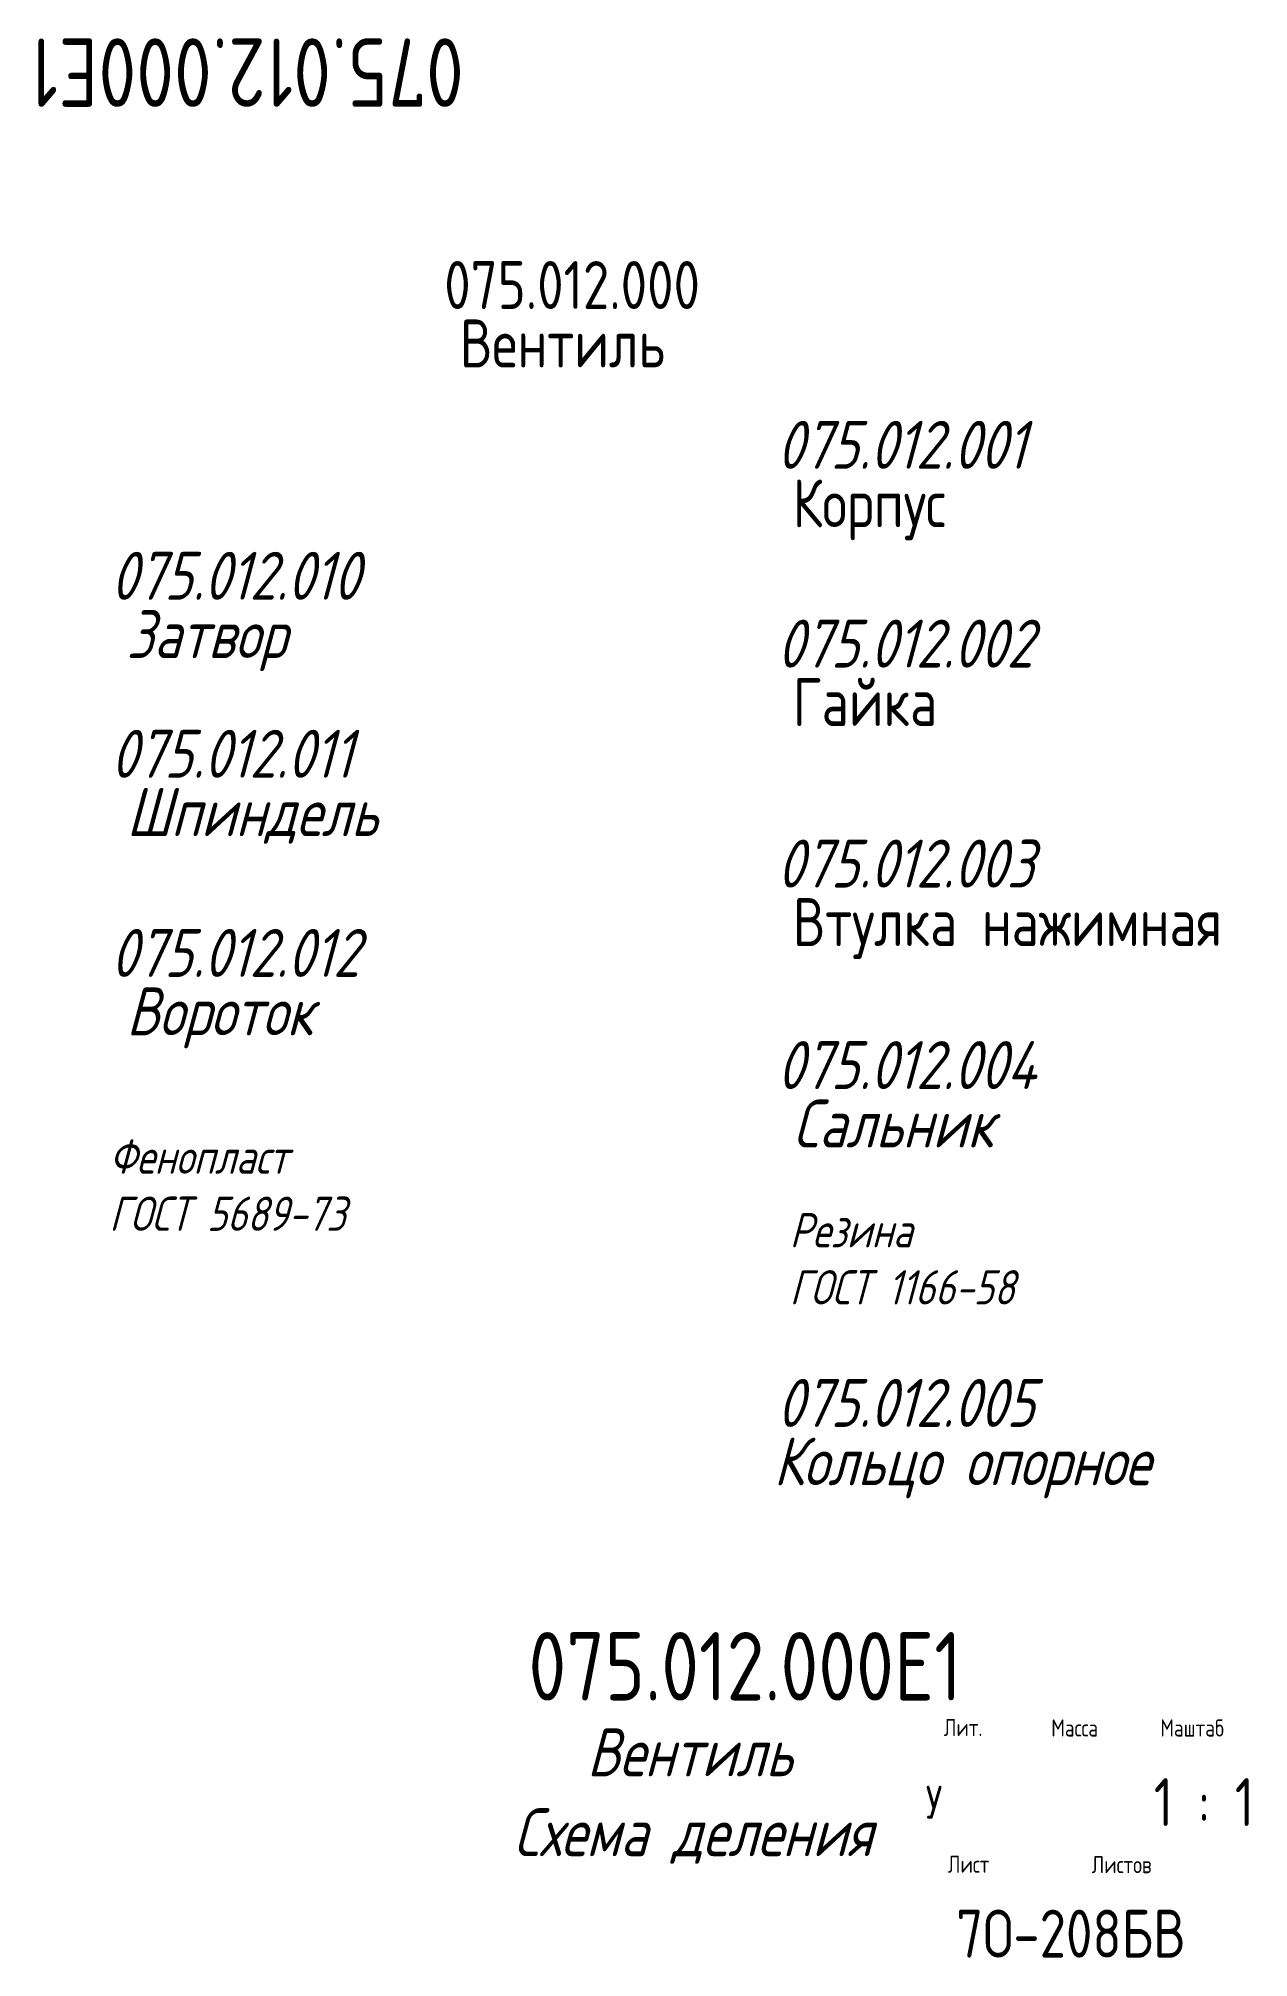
# Paper-space layout 'Лист2' of a CAD drawing. Header units: millimetres. Extents: x 27 to 204, y 9 to 289.
import ezdxf

# ---------------------------------------------------------------- set-up
doc = ezdxf.new("R2010")
doc.units = ezdxf.units.MM
doc.layers.add('Рамка', color=7, linetype='Continuous')
doc.styles.get("Standard").update_dxf_attribs({"font": 'arial.ttf'})
doc.styles.add('ГОСТ', font='GOST_A.TTF')

psp = doc.layouts.new('Лист2')

# ---------------------------------------------------------------- texts
at = {"insert": (89.19, 279.21), "char_height": 10, "attachment_point": 1, "rotation": 180}
psp.add_mtext_dynamic_manual_height_columns('{\\fGOST type A|b0|i0|c204|p34;\\C8;075.012.000Е1}', width=79.1866, gutter_width=12.5, heights=[0], dxfattribs=at)
at = {"attachment_point": 1}
for s, heights, insert, char_height in [('{\\fGOST type A|b0|i0|c204|p34;\\C8;075.012.000}', [0], (86.32, 256.68), 7), ('{\\fGOST type A|b0|i0|c204|p34;\\C8;Вентиль}', [0], (88.61, 248.15), 7), ('{\\fGOST type A|b0|i1|c204|p34;\\C8;075.012.001}', [0], (134.94, 233.34), 7), ('{\\fGOST type A|b0|i0|c204|p34;\\C8;Корпус}', [0], (137.23, 224.8), 7), ('{\\fGOST type A|b0|i1|c204|p34;\\C8;075.012.010}', [0], (37.6, 214.21), 7), ('{\\fGOST type A|b0|i1|c204|p34;\\C8;Затвор}', [0], (39.89, 205.68), 7), ('{\\fGOST type A|b0|i1|c204|p34;\\C8;075.012.00\\fGOST type A|b0|i1|c0|p34;2}', [0], (134.97, 204.3), 7), ('{\\fGOST type A|b0|i0|c204|p34;\\C8;Гайка}', [0], (137.26, 195.77), 7), ('{\\fGOST type A|b0|i1|c204|p34;\\C8;075.012.01\\fGOST type A|b0|i1|c0|p34;1}', [0], (37.6, 188.21), 7), ('{\\fGOST type A|b0|i1|c204|p34;\\C8;Шпиндель}', [0], (39.89, 179.68), 7), ('{\\fGOST type A|b0|i1|c204|p34;\\C8;075.012.00\\fGOST type A|b0|i1|c0|p34;3}', [0], (134.97, 172.17), 7), ('{\\fGOST type A|b0|i0|c204|p34;\\C8;Втулка нажимная}', [0], (137.26, 163.63), 7), ('{\\fGOST type A|b0|i1|c204|p34;\\C8;075.012.0\\fGOST type A|b0|i1|c0|p34;12}', [0], (37.6, 159.12), 7), ('{\\fGOST type A|b0|i1|c204|p34;\\C8;Вороток}', [0], (39.89, 150.58), 7), ('{\\fGOST type A|b0|i1|c204|p34;\\C8;075.012.00\\fGOST type A|b0|i1|c0|p34;4}', [0], (134.97, 142.74), 7), ('{\\fGOST type A|b0|i1|c204|p34;\\C8;Сальник}', [0], (137.26, 134.2), 7), ('{\\fGOST type A|b0|i1|c204|p34;\\C8;Фенопласт^JГОСТ 5689-73}', [0], (37.38, 128.36), 5), ('{\\fGOST type A|b0|i1|c204|p34;\\C8;Резина^JГОСТ 1166-58}', [0], (136.79, 117.61), 5), ('{\\fGOST type A|b0|i1|c204|p34;\\C8;075.012.00\\fGOST type A|b0|i1|c0|p34;5}', [7.01], (134.94, 93.39), 7), ('{\\fGOST type A|b0|i1|c204|p34;\\C8;Кольцо опорное}', [0], (134.45, 84.86), 7), ('{\\fGOST type A|b0|i0|c204|p34;\\C8;075.012.000Е1}', [0], (98.63, 56.42), 10), ('\\pi25.08291;{\\fGOST type A|b0|i1|c204|p34;\\C8;Вентиль\\P\\pi14.32523;Схема деления}', [0], (82.1, 42.35), 7), ('{\\fGOST type A|b0|i0|c204|p34;\\C8;у}', [0], (156.72, 35.5), 5), ('{\\fGOST type A|b0|i0|c204|p34;\\C8;1 \\fGOST type A|b0|i0|c0|p34;: 1}', [0], (190, 35.08), 7), ('{\\fGOST type A|b0|i0|c204|p34;\\C8;7О-208БВ}', [0], (161.12, 15.87), 7)]:
    psp.add_mtext_dynamic_manual_height_columns(s, width=79.1866, gutter_width=12.5, heights=heights, dxfattribs=dict(at, insert=insert, char_height=char_height))
at = {"layer": 'Рамка', "color": 0, "char_height": 2.5, "attachment_point": 1, "style": 'ГОСТ'}
for s, insert in [('Лит.', (159.32, 43.73)), ('Масса', (175.02, 43.66)), ('Маштаб', (190.96, 43.66)), ('Лист', (159.91, 23.75)), ('Листов', (180.92, 23.7))]:
    psp.add_mtext(s, dxfattribs=dict(at, insert=insert))

doc.saveas('drawing.dxf')
